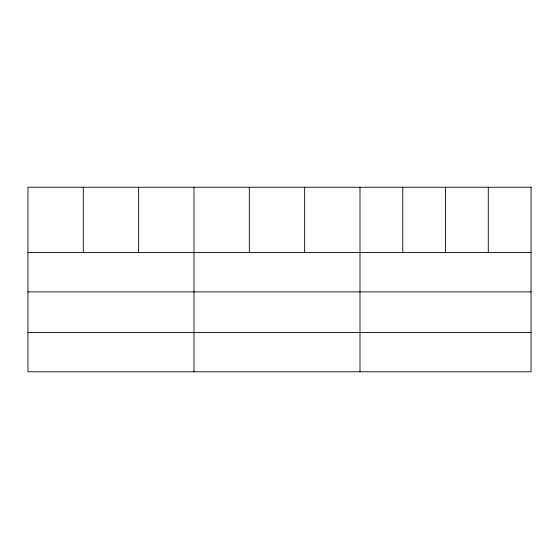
<?xml version="1.0" encoding="UTF-8"?>
<svg xmlns="http://www.w3.org/2000/svg" width="559" height="559" viewBox="0 0 559 559"><rect width="100%" height="100%" fill="white"/><g stroke="black" fill="none" stroke-linecap="round" stroke-linejoin="round"><path stroke-width="0.84" d="M27.95 252.521L531.05 252.521M27.95 291.882L531.05 291.882M27.95 332.43L531.05 332.43M488.286 187.216L488.286 252.521M445.523 187.216L445.523 252.521M402.759 187.216L402.759 252.521M359.996 187.216L359.996 371.784M304.655 187.216L304.655 252.521M249.314 187.216L249.314 252.521M193.973 187.216L193.973 371.784M138.632 187.216L138.632 252.521M83.291 187.216L83.291 252.521M531.05 187.216L27.95 187.216L27.95 371.784L531.05 371.784L531.05 187.216"/></g></svg>
